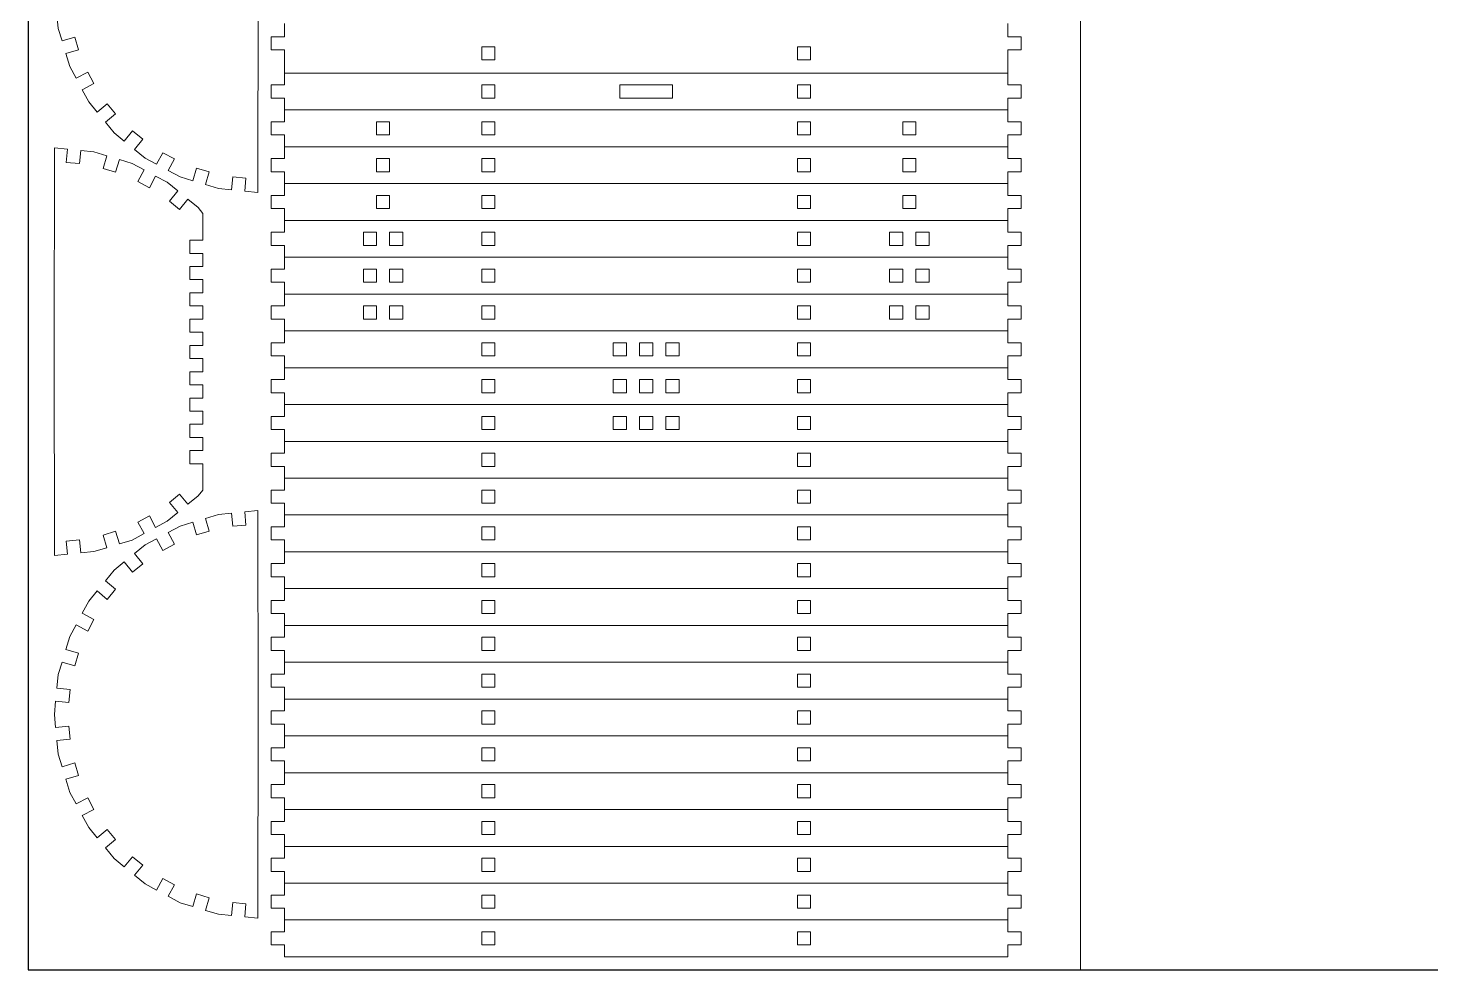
# Model space of a CAD drawing. Header units: millimetres. Extents: x 4778 to 5578, y 2578 to 3293.
# Drawn here: x 4778 to 5312, y 2578 to 2937 of the extents above; entities that cross this region are included whole.
import ezdxf

# ---------------------------------------------------------------- set-up
doc = ezdxf.new("R2010")
doc.units = ezdxf.units.MM
doc.layers.get('0').update_dxf_attribs({"plot": 0})
for name, color, linetype, lineweight in [('01-corte exterior', 1, 'Continuous', 0), ('02-corte interior', 2, 'Continuous', 0), ('CORTE_INT', 2, 'Continuous', 0)]:
    doc.layers.add(name, color=color, linetype=linetype, lineweight=lineweight)

msp = doc.modelspace()

# ---------------------------------------------------------------- linework, layer by layer
msp.add_lwpolyline([(4778.39, 3178.48), (4778.39, 2578.48), (5578.39, 2578.48), (5578.39, 3178.48), (4778.39, 3178.48)])
at = {"layer": '01-corte exterior'}
for p, q in [((4875.82, 2914.98), (4875.82, 2919.48)), ((5150.82, 2919.48), (5150.82, 2914.98)), ((4870.82, 2914.98), (4875.82, 2914.98)), ((4870.82, 2909.98), (4870.82, 2914.98)), ((5150.82, 2914.98), (5155.82, 2914.98)), ((5155.82, 2914.98), (5155.82, 2909.98)), ((4875.82, 2909.98), (4870.82, 2909.98)), ((4875.82, 2905.48), (4875.82, 2909.98)), ((5155.82, 2909.98), (5150.82, 2909.98)), ((5150.82, 2909.98), (5150.82, 2905.48)), ((4870.82, 2895.98), (4870.82, 2900.98)), ((4870.82, 2900.98), (4875.82, 2900.98)), ((4875.82, 2900.98), (4875.82, 2905.48)), ((5150.82, 2905.48), (5150.82, 2900.98)), ((5150.82, 2900.98), (5155.82, 2900.98)), ((5155.82, 2900.98), (5155.82, 2895.98)), ((4875.82, 2895.98), (4870.82, 2895.98)), ((4875.82, 2891.48), (4875.82, 2895.98)), ((5155.82, 2895.98), (5150.82, 2895.98)), ((5150.82, 2895.98), (5150.82, 2891.48)), ((4875.82, 2886.98), (4875.82, 2891.48)), ((5150.82, 2891.48), (5150.82, 2886.98)), ((4870.82, 2881.98), (4870.82, 2886.98)), ((4870.82, 2886.98), (4875.82, 2886.98)), ((5150.82, 2886.98), (5155.82, 2886.98)), ((5155.82, 2886.98), (5155.82, 2881.98)), ((4875.82, 2881.98), (4870.82, 2881.98)), ((4875.82, 2877.48), (4875.82, 2881.98)), ((5155.82, 2881.98), (5150.82, 2881.98)), ((5150.82, 2881.98), (5150.82, 2877.48)), ((4875.82, 2872.98), (4875.82, 2877.48)), ((5150.82, 2877.48), (5150.82, 2872.98)), ((4870.82, 2867.98), (4870.82, 2872.98)), ((4870.82, 2872.98), (4875.82, 2872.98)), ((5150.82, 2872.98), (5155.82, 2872.98)), ((5155.82, 2872.98), (5155.82, 2867.98)), ((4875.82, 2867.98), (4870.82, 2867.98)), ((4875.82, 2863.48), (4875.82, 2867.98)), ((4875.82, 2858.98), (4875.82, 2863.48)), ((5155.82, 2867.98), (5150.82, 2867.98)), ((5150.82, 2867.98), (5150.82, 2863.48)), ((5150.82, 2863.48), (5150.82, 2858.98)), ((4870.82, 2853.98), (4870.82, 2858.98)), ((4870.82, 2858.98), (4875.82, 2858.98)), ((5150.82, 2858.98), (5155.82, 2858.98)), ((5155.82, 2858.98), (5155.82, 2853.98)), ((4875.82, 2853.98), (4870.82, 2853.98)), ((4875.82, 2849.48), (4875.82, 2853.98)), ((5155.82, 2853.98), (5150.82, 2853.98)), ((5150.82, 2853.98), (5150.82, 2849.48)), ((4875.82, 2844.98), (4875.82, 2849.48)), ((5150.82, 2849.48), (5150.82, 2844.98)), ((4870.82, 2839.98), (4870.82, 2844.98)), ((4870.82, 2844.98), (4875.82, 2844.98)), ((5150.82, 2844.98), (5155.82, 2844.98)), ((5155.82, 2844.98), (5155.82, 2839.98)), ((4875.82, 2839.98), (4870.82, 2839.98)), ((4875.82, 2835.48), (4875.82, 2839.98)), ((5155.82, 2839.98), (5150.82, 2839.98)), ((5150.82, 2839.98), (5150.82, 2835.48)), ((4875.82, 2830.98), (4875.82, 2835.48)), ((5150.82, 2835.48), (5150.82, 2830.98)), ((4870.82, 2825.98), (4870.82, 2830.98)), ((4870.82, 2830.98), (4875.82, 2830.98)), ((4875.82, 2825.98), (4870.82, 2825.98)), ((4875.82, 2821.48), (4875.82, 2825.98)), ((5150.82, 2830.98), (5155.82, 2830.98)), ((5155.82, 2825.98), (5150.82, 2825.98)), ((5150.82, 2825.98), (5150.82, 2821.48)), ((5155.82, 2830.98), (5155.82, 2825.98)), ((4875.82, 2821.48), (4875.82, 2816.98)), ((5150.82, 2816.98), (5150.82, 2821.48)), ((4875.82, 2816.98), (4870.82, 2816.98)), ((4870.82, 2816.98), (4870.82, 2811.98)), ((5155.82, 2816.98), (5150.82, 2816.98)), ((5155.82, 2811.98), (5155.82, 2816.98)), ((4870.82, 2811.98), (4875.82, 2811.98)), ((4875.82, 2811.98), (4875.82, 2807.48)), ((5150.82, 2807.48), (5150.82, 2811.98)), ((5150.82, 2811.98), (5155.82, 2811.98)), ((4875.82, 2807.48), (4875.82, 2802.98)), ((5150.82, 2802.98), (5150.82, 2807.48)), ((4875.82, 2802.98), (4870.82, 2802.98)), ((4870.82, 2802.98), (4870.82, 2797.98)), ((5155.82, 2802.98), (5150.82, 2802.98)), ((5155.82, 2797.98), (5155.82, 2802.98)), ((4870.82, 2797.98), (4875.82, 2797.98)), ((4875.82, 2797.98), (4875.82, 2793.48)), ((5150.82, 2793.48), (5150.82, 2797.98)), ((5150.82, 2797.98), (5155.82, 2797.98)), ((4875.82, 2788.98), (4870.82, 2788.98)), ((4870.82, 2788.98), (4870.82, 2783.98)), ((4875.82, 2793.48), (4875.82, 2788.98)), ((5150.82, 2788.98), (5150.82, 2793.48)), ((5155.82, 2788.98), (5150.82, 2788.98)), ((5155.82, 2783.98), (5155.82, 2788.98)), ((4870.82, 2783.98), (4875.82, 2783.98)), ((4875.82, 2783.98), (4875.82, 2779.48)), ((5150.82, 2779.48), (5150.82, 2783.98)), ((5150.82, 2783.98), (5155.82, 2783.98)), ((4875.82, 2774.98), (4875.82, 2779.48)), ((5150.82, 2779.48), (5150.82, 2774.98)), ((4870.82, 2769.98), (4870.82, 2774.98)), ((4870.82, 2774.98), (4875.82, 2774.98)), ((5150.82, 2774.98), (5155.82, 2774.98)), ((5155.82, 2774.98), (5155.82, 2769.98)), ((4875.82, 2769.98), (4870.82, 2769.98)), ((4875.82, 2765.48), (4875.82, 2769.98)), ((5155.82, 2769.98), (5150.82, 2769.98)), ((5150.82, 2769.98), (5150.82, 2765.48)), ((4875.82, 2760.98), (4875.82, 2765.48)), ((5150.82, 2765.48), (5150.82, 2760.98)), ((4870.82, 2755.98), (4870.82, 2760.98)), ((4870.82, 2760.98), (4875.82, 2760.98)), ((5150.82, 2760.98), (5155.82, 2760.98)), ((5155.82, 2760.98), (5155.82, 2755.98)), ((4875.82, 2755.98), (4870.82, 2755.98)), ((4875.82, 2751.48), (4875.82, 2755.98)), ((4875.82, 2746.98), (4875.82, 2751.48)), ((5155.82, 2755.98), (5150.82, 2755.98)), ((5150.82, 2755.98), (5150.82, 2751.48)), ((5150.82, 2751.48), (5150.82, 2746.98)), ((4870.82, 2741.98), (4870.82, 2746.98)), ((4870.82, 2746.98), (4875.82, 2746.98)), ((5150.82, 2746.98), (5155.82, 2746.98)), ((5155.82, 2746.98), (5155.82, 2741.98)), ((4875.82, 2741.98), (4870.82, 2741.98)), ((4875.82, 2737.48), (4875.82, 2741.98)), ((5155.82, 2741.98), (5150.82, 2741.98)), ((5150.82, 2741.98), (5150.82, 2737.48)), ((4875.82, 2732.98), (4875.82, 2737.48)), ((5150.82, 2737.48), (5150.82, 2732.98)), ((4870.82, 2727.98), (4870.82, 2732.98)), ((4870.82, 2732.98), (4875.82, 2732.98)), ((5150.82, 2732.98), (5155.82, 2732.98)), ((5155.82, 2732.98), (5155.82, 2727.98)), ((4875.82, 2727.98), (4870.82, 2727.98)), ((4875.82, 2723.48), (4875.82, 2727.98)), ((5155.82, 2727.98), (5150.82, 2727.98)), ((5150.82, 2727.98), (5150.82, 2723.48)), ((4875.82, 2718.98), (4875.82, 2723.48)), ((5150.82, 2723.48), (5150.82, 2718.98)), ((4870.82, 2713.98), (4870.82, 2718.98)), ((4870.82, 2718.98), (4875.82, 2718.98)), ((4875.82, 2713.98), (4870.82, 2713.98)), ((4875.82, 2709.48), (4875.82, 2713.98)), ((5150.82, 2718.98), (5155.82, 2718.98)), ((5155.82, 2713.98), (5150.82, 2713.98)), ((5150.82, 2713.98), (5150.82, 2709.48)), ((5155.82, 2718.98), (5155.82, 2713.98)), ((4875.82, 2704.98), (4875.82, 2709.48)), ((5150.82, 2709.48), (5150.82, 2704.98)), ((4870.82, 2699.98), (4870.82, 2704.98)), ((4870.82, 2704.98), (4875.82, 2704.98)), ((5150.82, 2704.98), (5155.82, 2704.98)), ((5155.82, 2704.98), (5155.82, 2699.98)), ((4875.82, 2699.98), (4870.82, 2699.98)), ((4875.82, 2695.48), (4875.82, 2699.98)), ((5155.82, 2699.98), (5150.82, 2699.98)), ((5150.82, 2699.98), (5150.82, 2695.48)), ((4875.82, 2690.98), (4875.82, 2695.48)), ((5150.82, 2695.48), (5150.82, 2690.98)), ((4870.82, 2685.98), (4870.82, 2690.98)), ((4870.82, 2690.98), (4875.82, 2690.98)), ((5150.82, 2690.98), (5155.82, 2690.98)), ((5155.82, 2690.98), (5155.82, 2685.98)), ((4875.82, 2685.98), (4870.82, 2685.98)), ((4875.82, 2681.48), (4875.82, 2685.98)), ((5155.82, 2685.98), (5150.82, 2685.98)), ((5150.82, 2685.98), (5150.82, 2681.48)), ((4870.82, 2671.98), (4870.82, 2676.98)), ((4870.82, 2676.98), (4875.82, 2676.98)), ((4875.82, 2676.98), (4875.82, 2681.48)), ((5150.82, 2681.48), (5150.82, 2676.98)), ((5150.82, 2676.98), (5155.82, 2676.98)), ((5155.82, 2676.98), (5155.82, 2671.98)), ((4875.82, 2671.98), (4870.82, 2671.98)), ((4875.82, 2667.48), (4875.82, 2671.98)), ((5155.82, 2671.98), (5150.82, 2671.98)), ((5150.82, 2671.98), (5150.82, 2667.48)), ((4875.82, 2662.98), (4875.82, 2667.48)), ((5150.82, 2667.48), (5150.82, 2662.98)), ((4870.82, 2657.98), (4870.82, 2662.98)), ((4870.82, 2662.98), (4875.82, 2662.98)), ((5150.82, 2662.98), (5155.82, 2662.98)), ((5155.82, 2662.98), (5155.82, 2657.98)), ((4875.82, 2657.98), (4870.82, 2657.98)), ((4875.82, 2653.48), (4875.82, 2657.98)), ((5155.82, 2657.98), (5150.82, 2657.98)), ((5150.82, 2657.98), (5150.82, 2653.48)), ((4875.82, 2648.98), (4875.82, 2653.48)), ((5150.82, 2653.48), (5150.82, 2648.98)), ((4870.82, 2643.98), (4870.82, 2648.98)), ((4870.82, 2648.98), (4875.82, 2648.98)), ((5150.82, 2648.98), (5155.82, 2648.98)), ((5155.82, 2648.98), (5155.82, 2643.98)), ((4875.82, 2643.98), (4870.82, 2643.98)), ((4875.82, 2639.48), (4875.82, 2643.98)), ((4875.82, 2634.98), (4875.82, 2639.48)), ((5155.82, 2643.98), (5150.82, 2643.98)), ((5150.82, 2643.98), (5150.82, 2639.48)), ((5150.82, 2639.48), (5150.82, 2634.98)), ((4870.82, 2629.98), (4870.82, 2634.98)), ((4870.82, 2634.98), (4875.82, 2634.98)), ((5150.82, 2634.98), (5155.82, 2634.98)), ((5155.82, 2634.98), (5155.82, 2629.98)), ((4875.82, 2629.98), (4870.82, 2629.98)), ((4875.82, 2625.48), (4875.82, 2629.98)), ((5155.82, 2629.98), (5150.82, 2629.98)), ((5150.82, 2629.98), (5150.82, 2625.48)), ((4875.82, 2620.98), (4875.82, 2625.48)), ((5150.82, 2625.48), (5150.82, 2620.98)), ((4870.82, 2615.98), (4870.82, 2620.98)), ((4870.82, 2620.98), (4875.82, 2620.98)), ((5150.82, 2620.98), (5155.82, 2620.98)), ((5155.82, 2620.98), (5155.82, 2615.98)), ((4875.82, 2615.98), (4870.82, 2615.98)), ((4875.82, 2611.48), (4875.82, 2615.98)), ((5155.82, 2615.98), (5150.82, 2615.98)), ((5150.82, 2615.98), (5150.82, 2611.48)), ((4875.82, 2606.98), (4875.82, 2611.48)), ((5150.82, 2611.48), (5150.82, 2606.98)), ((4870.82, 2601.98), (4870.82, 2606.98)), ((4870.82, 2606.98), (4875.82, 2606.98)), ((4875.82, 2601.98), (4870.82, 2601.98)), ((4875.82, 2597.48), (4875.82, 2601.98)), ((5150.82, 2606.98), (5155.82, 2606.98)), ((5155.82, 2601.98), (5150.82, 2601.98)), ((5150.82, 2601.98), (5150.82, 2597.48)), ((5155.82, 2606.98), (5155.82, 2601.98)), ((4875.82, 2592.98), (4875.82, 2597.48)), ((5150.82, 2597.48), (5150.82, 2592.98)), ((4870.82, 2587.98), (4870.82, 2592.98)), ((4870.82, 2592.98), (4875.82, 2592.98)), ((5150.82, 2592.98), (5155.82, 2592.98)), ((5155.82, 2592.98), (5155.82, 2587.98)), ((4875.82, 2587.98), (4870.82, 2587.98)), ((4875.82, 2583.48), (4875.82, 2587.98)), ((5155.82, 2587.98), (5150.82, 2587.98)), ((5150.82, 2587.98), (5150.82, 2583.48)), ((5150.82, 2583.48), (4875.82, 2583.48))]:
    msp.add_line(p, q, dxfattribs=at)
for points in [[(5178.39, 3178.48), (5178.39, 2578.48)], [(4865.82, 2951.63), (4865.74, 2874.13), (4860.72, 2874.63), (4861.21, 2879.61), (4856.24, 2880.1), (4855.75, 2875.12), (4850.77, 2875.62), (4845.8, 2877.12), (4847.26, 2881.91), (4842.47, 2883.36), (4841.02, 2878.57), (4836.23, 2880.03), (4831.66, 2882.47), (4834.01, 2886.88), (4829.6, 2889.24), (4827.25, 2884.83), (4822.84, 2887.19), (4818.82, 2890.48), (4821.99, 2894.35), (4818.13, 2897.52), (4814.96, 2893.65), (4811.09, 2896.83), (4807.8, 2900.84), (4811.66, 2904.01), (4808.49, 2907.88), (4804.63, 2904.7), (4801.45, 2908.57), (4799.01, 2913.15), (4803.42, 2915.51), (4801.06, 2919.92), (4796.65, 2917.56), (4794.29, 2921.97), (4792.78, 2926.94), (4797.57, 2928.39), (4796.12, 2933.17), (4791.33, 2931.72), (4789.88, 2936.51), (4789.37, 2941.67)], [(4875.82, 2919.48), (4875.82, 2928.33), (4870.82, 2928.33), (4870.82, 2933.33), (4875.82, 2933.33), (4875.82, 2938.33)], [(5150.82, 2938.33), (5150.82, 2933.33), (5155.82, 2933.33), (5155.82, 2928.33), (5150.82, 2928.33), (5150.82, 2919.48)]]:
    msp.add_lwpolyline(points, dxfattribs=at)
for points in [[(4844.86, 2790.96), (4839.86, 2790.96), (4839.86, 2795.96), (4844.86, 2795.96), (4844.86, 2800.96), (4839.86, 2800.96), (4839.86, 2805.96), (4844.86, 2805.96), (4844.86, 2810.96), (4839.86, 2810.96), (4839.86, 2815.96), (4844.86, 2815.96), (4844.86, 2820.96), (4839.86, 2820.96), (4839.86, 2825.96), (4844.86, 2825.96), (4844.86, 2830.96), (4839.86, 2830.96), (4839.86, 2835.96), (4844.86, 2835.96), (4844.86, 2840.96), (4839.86, 2840.96), (4839.86, 2845.96), (4844.86, 2845.96), (4844.86, 2850.96), (4839.86, 2850.96), (4839.86, 2855.96), (4844.86, 2855.96), (4844.86, 2866.15), (4843.05, 2868.35), (4839.18, 2871.52), (4836.01, 2867.66), (4832.14, 2870.83), (4835.32, 2874.7), (4831.3, 2877.99), (4826.89, 2880.35), (4824.53, 2875.94), (4820.12, 2878.29), (4822.48, 2882.7), (4817.9, 2885.15), (4813.12, 2886.6), (4811.67, 2881.82), (4806.88, 2883.27), (4808.33, 2888.05), (4803.36, 2889.56), (4798.39, 2890.06), (4797.9, 2885.08), (4792.92, 2885.57), (4793.41, 2890.55), (4788.39, 2891.05), (4788.32, 2813.55), (4788.39, 2736.05), (4793.41, 2736.55), (4792.92, 2741.53), (4797.9, 2742.02), (4798.39, 2737.04), (4803.36, 2737.54), (4808.33, 2739.05), (4806.88, 2743.83), (4811.67, 2745.28), (4813.12, 2740.5), (4817.9, 2741.95), (4822.48, 2744.4), (4820.12, 2748.81), (4824.53, 2751.16), (4826.89, 2746.75), (4831.3, 2749.11), (4835.32, 2752.41), (4832.14, 2756.27), (4836.01, 2759.44), (4839.18, 2755.58), (4843.05, 2758.75), (4844.86, 2760.96), (4844.86, 2770.96), (4839.86, 2770.96), (4839.86, 2775.96), (4844.86, 2775.96), (4844.86, 2780.96), (4839.86, 2780.96), (4839.86, 2785.96), (4844.86, 2785.96)], [(4821.99, 2618.37), (4818.13, 2621.55), (4814.96, 2617.68), (4811.09, 2620.85), (4807.8, 2624.87), (4811.66, 2628.04), (4808.49, 2631.9), (4804.63, 2628.73), (4801.45, 2632.6), (4799.01, 2637.18), (4803.42, 2639.53), (4801.06, 2643.94), (4796.65, 2641.59), (4794.29, 2646), (4792.78, 2650.97), (4797.57, 2652.42), (4796.12, 2657.2), (4791.33, 2655.75), (4789.88, 2660.53), (4789.37, 2665.7), (4794.35, 2666.19), (4793.86, 2671.17), (4788.88, 2670.68), (4788.39, 2675.65), (4788.88, 2680.63), (4793.86, 2680.14), (4794.35, 2685.12), (4789.37, 2685.61), (4789.88, 2690.77), (4791.33, 2695.56), (4796.12, 2694.11), (4797.57, 2698.89), (4792.78, 2700.34), (4794.29, 2705.31), (4796.65, 2709.72), (4801.06, 2707.36), (4803.42, 2711.77), (4799.01, 2714.13), (4801.45, 2718.71), (4804.63, 2722.58), (4808.49, 2719.4), (4811.66, 2723.27), (4807.8, 2726.44), (4811.09, 2730.45), (4814.96, 2733.63), (4818.13, 2729.76), (4821.99, 2732.93), (4818.82, 2736.8), (4822.84, 2740.09), (4827.25, 2742.45), (4829.6, 2738.04), (4834.01, 2740.4), (4831.66, 2744.81), (4836.23, 2747.25), (4841.02, 2748.71), (4842.47, 2743.92), (4847.26, 2745.37), (4845.8, 2750.16), (4850.77, 2751.66), (4855.75, 2752.16), (4856.24, 2747.18), (4861.21, 2747.67), (4860.72, 2752.65), (4865.74, 2753.15), (4865.82, 2675.65), (4865.74, 2598.15), (4860.72, 2598.66), (4861.21, 2603.63), (4856.24, 2604.12), (4855.75, 2599.15), (4850.77, 2599.64), (4845.8, 2601.15), (4847.26, 2605.94), (4842.47, 2607.39), (4841.02, 2602.6), (4836.23, 2604.05), (4831.66, 2606.5), (4834.01, 2610.91), (4829.6, 2613.27), (4827.25, 2608.86), (4822.84, 2611.22), (4818.82, 2614.51)]]:
    msp.add_lwpolyline(points, close=True, dxfattribs=at)
at = {"layer": '02-corte interior'}
for p, q in [((5150.82, 2821.48), (4875.82, 2821.48)), ((5150.82, 2807.48), (4875.82, 2807.48)), ((5150.82, 2793.48), (4875.82, 2793.48)), ((4875.82, 2779.48), (5150.82, 2779.48)), ((4875.82, 2765.48), (5150.82, 2765.48)), ((4875.82, 2751.48), (5150.82, 2751.48)), ((4875.82, 2737.48), (5150.82, 2737.48)), ((4875.82, 2723.48), (5150.82, 2723.48)), ((4875.82, 2709.48), (5150.82, 2709.48)), ((4875.82, 2695.48), (5150.82, 2695.48)), ((4875.82, 2681.48), (5150.82, 2681.48)), ((4875.82, 2667.48), (5150.82, 2667.48)), ((4875.82, 2653.48), (5150.82, 2653.48)), ((4875.82, 2639.48), (5150.82, 2639.48)), ((4875.82, 2625.48), (5150.82, 2625.48)), ((4875.82, 2611.48), (5150.82, 2611.48)), ((4875.82, 2597.48), (5150.82, 2597.48))]:
    msp.add_line(p, q, dxfattribs=at)
for points in [[(4950.82, 2924.49), (4955.82, 2924.49), (4955.82, 2929.49), (4950.82, 2929.49)], [(5075.82, 2924.49), (5075.82, 2929.49), (5070.82, 2929.49), (5070.82, 2924.49)], [(4950.82, 2914.98), (4950.82, 2909.98), (4955.82, 2909.98), (4955.82, 2914.98)], [(5023.32, 2909.98), (5003.32, 2909.98), (5003.32, 2914.98), (5023.32, 2914.98)], [(5075.82, 2909.98), (5075.82, 2914.98), (5070.82, 2914.98), (5070.82, 2909.98)], [(4915.82, 2895.98), (4915.82, 2900.98), (4910.82, 2900.98), (4910.82, 2895.98)], [(4950.82, 2900.98), (4950.82, 2895.98), (4955.82, 2895.98), (4955.82, 2900.98)], [(5075.82, 2900.98), (5070.82, 2900.98), (5070.82, 2895.98), (5075.82, 2895.98)], [(5110.82, 2900.98), (5115.82, 2900.98), (5115.82, 2895.98), (5110.82, 2895.98)], [(4915.82, 2881.98), (4915.82, 2886.98), (4910.82, 2886.98), (4910.82, 2881.98)], [(4950.82, 2886.98), (4950.82, 2881.98), (4955.82, 2881.98), (4955.82, 2886.98)], [(5075.82, 2886.98), (5070.82, 2886.98), (5070.82, 2881.98), (5075.82, 2881.98)], [(5110.82, 2886.98), (5115.82, 2886.98), (5115.82, 2881.98), (5110.82, 2881.98)], [(4915.82, 2867.98), (4915.82, 2872.98), (4910.82, 2872.98), (4910.82, 2867.98)], [(4950.82, 2872.98), (4950.82, 2867.98), (4955.82, 2867.98), (4955.82, 2872.98)], [(5075.82, 2872.98), (5070.82, 2872.98), (5070.82, 2867.98), (5075.82, 2867.98)], [(5110.82, 2872.98), (5115.82, 2872.98), (5115.82, 2867.98), (5110.82, 2867.98)], [(4905.82, 2853.98), (4905.82, 2858.98), (4910.82, 2858.98), (4910.82, 2853.98)], [(4920.82, 2853.98), (4915.82, 2853.98), (4915.82, 2858.98), (4920.82, 2858.98)], [(4950.82, 2853.98), (4950.82, 2858.98), (4955.82, 2858.98), (4955.82, 2853.98)], [(5075.82, 2858.98), (5075.82, 2853.98), (5070.82, 2853.98), (5070.82, 2858.98)], [(5105.82, 2853.98), (5110.82, 2853.98), (5110.82, 2858.98), (5105.82, 2858.98)], [(5115.82, 2858.98), (5115.82, 2853.98), (5120.82, 2853.98), (5120.82, 2858.98)], [(4905.82, 2839.98), (4905.82, 2844.98), (4910.82, 2844.98), (4910.82, 2839.98)], [(4920.82, 2839.98), (4915.82, 2839.98), (4915.82, 2844.98), (4920.82, 2844.98)], [(4950.82, 2839.98), (4950.82, 2844.98), (4955.82, 2844.98), (4955.82, 2839.98)], [(5075.82, 2844.98), (5075.82, 2839.98), (5070.82, 2839.98), (5070.82, 2844.98)], [(5105.82, 2839.98), (5110.82, 2839.98), (5110.82, 2844.98), (5105.82, 2844.98)], [(5115.82, 2844.98), (5115.82, 2839.98), (5120.82, 2839.98), (5120.82, 2844.98)], [(4905.82, 2825.98), (4905.82, 2830.98), (4910.82, 2830.98), (4910.82, 2825.98)], [(4920.82, 2825.98), (4915.82, 2825.98), (4915.82, 2830.98), (4920.82, 2830.98)], [(4950.82, 2825.98), (4950.82, 2830.98), (4955.82, 2830.98), (4955.82, 2825.98)], [(5075.82, 2830.98), (5075.82, 2825.98), (5070.82, 2825.98), (5070.82, 2830.98)], [(5105.82, 2825.98), (5110.82, 2825.98), (5110.82, 2830.98), (5105.82, 2830.98)], [(5115.82, 2830.98), (5115.82, 2825.98), (5120.82, 2825.98), (5120.82, 2830.98)], [(4950.82, 2811.98), (4950.82, 2816.98), (4955.82, 2816.98), (4955.82, 2811.98)], [(5005.82, 2811.98), (5000.82, 2811.98), (5000.82, 2816.98), (5005.82, 2816.98)], [(5015.82, 2811.98), (5010.82, 2811.98), (5010.82, 2816.98), (5015.82, 2816.98)], [(5020.82, 2816.98), (5025.82, 2816.98), (5025.82, 2811.98), (5020.82, 2811.98)], [(5075.82, 2816.98), (5075.82, 2811.98), (5070.82, 2811.98), (5070.82, 2816.98)], [(4950.82, 2797.98), (4950.82, 2802.98), (4955.82, 2802.98), (4955.82, 2797.98)], [(5005.82, 2797.98), (5000.82, 2797.98), (5000.82, 2802.98), (5005.82, 2802.98)], [(5015.82, 2797.98), (5010.82, 2797.98), (5010.82, 2802.98), (5015.82, 2802.98)], [(5020.82, 2802.98), (5025.82, 2802.98), (5025.82, 2797.98), (5020.82, 2797.98)], [(5075.82, 2802.98), (5075.82, 2797.98), (5070.82, 2797.98), (5070.82, 2802.98)], [(4950.82, 2783.98), (4950.82, 2788.98), (4955.82, 2788.98), (4955.82, 2783.98)], [(5005.82, 2783.98), (5000.82, 2783.98), (5000.82, 2788.98), (5005.82, 2788.98)], [(5015.82, 2783.98), (5010.82, 2783.98), (5010.82, 2788.98), (5015.82, 2788.98)], [(5020.82, 2788.98), (5025.82, 2788.98), (5025.82, 2783.98), (5020.82, 2783.98)], [(5075.82, 2788.98), (5075.82, 2783.98), (5070.82, 2783.98), (5070.82, 2788.98)], [(4950.82, 2769.98), (4950.82, 2774.98), (4955.82, 2774.98), (4955.82, 2769.98)], [(5075.82, 2774.98), (5075.82, 2769.98), (5070.82, 2769.98), (5070.82, 2774.98)], [(4950.82, 2755.98), (4950.82, 2760.98), (4955.82, 2760.98), (4955.82, 2755.98)], [(5075.82, 2760.98), (5075.82, 2755.98), (5070.82, 2755.98), (5070.82, 2760.98)], [(4950.82, 2741.98), (4950.82, 2746.98), (4955.82, 2746.98), (4955.82, 2741.98)], [(5075.82, 2746.98), (5075.82, 2741.98), (5070.82, 2741.98), (5070.82, 2746.98)], [(4950.82, 2727.98), (4950.82, 2732.98), (4955.82, 2732.98), (4955.82, 2727.98)], [(5075.82, 2732.98), (5075.82, 2727.98), (5070.82, 2727.98), (5070.82, 2732.98)], [(4950.82, 2713.98), (4950.82, 2718.98), (4955.82, 2718.98), (4955.82, 2713.98)], [(5075.82, 2718.98), (5075.82, 2713.98), (5070.82, 2713.98), (5070.82, 2718.98)], [(4950.82, 2699.98), (4950.82, 2704.98), (4955.82, 2704.98), (4955.82, 2699.98)], [(5075.82, 2704.98), (5075.82, 2699.98), (5070.82, 2699.98), (5070.82, 2704.98)], [(4950.82, 2685.98), (4950.82, 2690.98), (4955.82, 2690.98), (4955.82, 2685.98)], [(5075.82, 2690.98), (5075.82, 2685.98), (5070.82, 2685.98), (5070.82, 2690.98)], [(4950.82, 2671.98), (4950.82, 2676.98), (4955.82, 2676.98), (4955.82, 2671.98)], [(5075.82, 2676.98), (5075.82, 2671.98), (5070.82, 2671.98), (5070.82, 2676.98)], [(4950.82, 2657.98), (4950.82, 2662.98), (4955.82, 2662.98), (4955.82, 2657.98)], [(5075.82, 2662.98), (5075.82, 2657.98), (5070.82, 2657.98), (5070.82, 2662.98)], [(4950.82, 2643.98), (4950.82, 2648.98), (4955.82, 2648.98), (4955.82, 2643.98)], [(5075.82, 2648.98), (5075.82, 2643.98), (5070.82, 2643.98), (5070.82, 2648.98)], [(4950.82, 2629.98), (4950.82, 2634.98), (4955.82, 2634.98), (4955.82, 2629.98)], [(5075.82, 2634.98), (5075.82, 2629.98), (5070.82, 2629.98), (5070.82, 2634.98)], [(4950.82, 2615.98), (4950.82, 2620.98), (4955.82, 2620.98), (4955.82, 2615.98)], [(5075.82, 2620.98), (5075.82, 2615.98), (5070.82, 2615.98), (5070.82, 2620.98)], [(4950.82, 2601.98), (4950.82, 2606.98), (4955.82, 2606.98), (4955.82, 2601.98)], [(5075.82, 2606.98), (5075.82, 2601.98), (5070.82, 2601.98), (5070.82, 2606.98)], [(4950.82, 2587.98), (4950.82, 2592.98), (4955.82, 2592.98), (4955.82, 2587.98)], [(5075.82, 2592.98), (5075.82, 2587.98), (5070.82, 2587.98), (5070.82, 2592.98)]]:
    msp.add_lwpolyline(points, close=True, dxfattribs=at)
at = {"layer": 'CORTE_INT'}
for p, q in [((4875.82, 2919.48), (5150.82, 2919.48)), ((4875.82, 2905.48), (5150.82, 2905.48)), ((4875.82, 2891.48), (5150.82, 2891.48)), ((4875.82, 2877.48), (5150.82, 2877.48)), ((4875.82, 2863.48), (5150.82, 2863.48)), ((4875.82, 2849.48), (5150.82, 2849.48)), ((4875.82, 2835.48), (5150.82, 2835.48))]:
    msp.add_line(p, q, dxfattribs=at)

doc.saveas('drawing.dxf')
